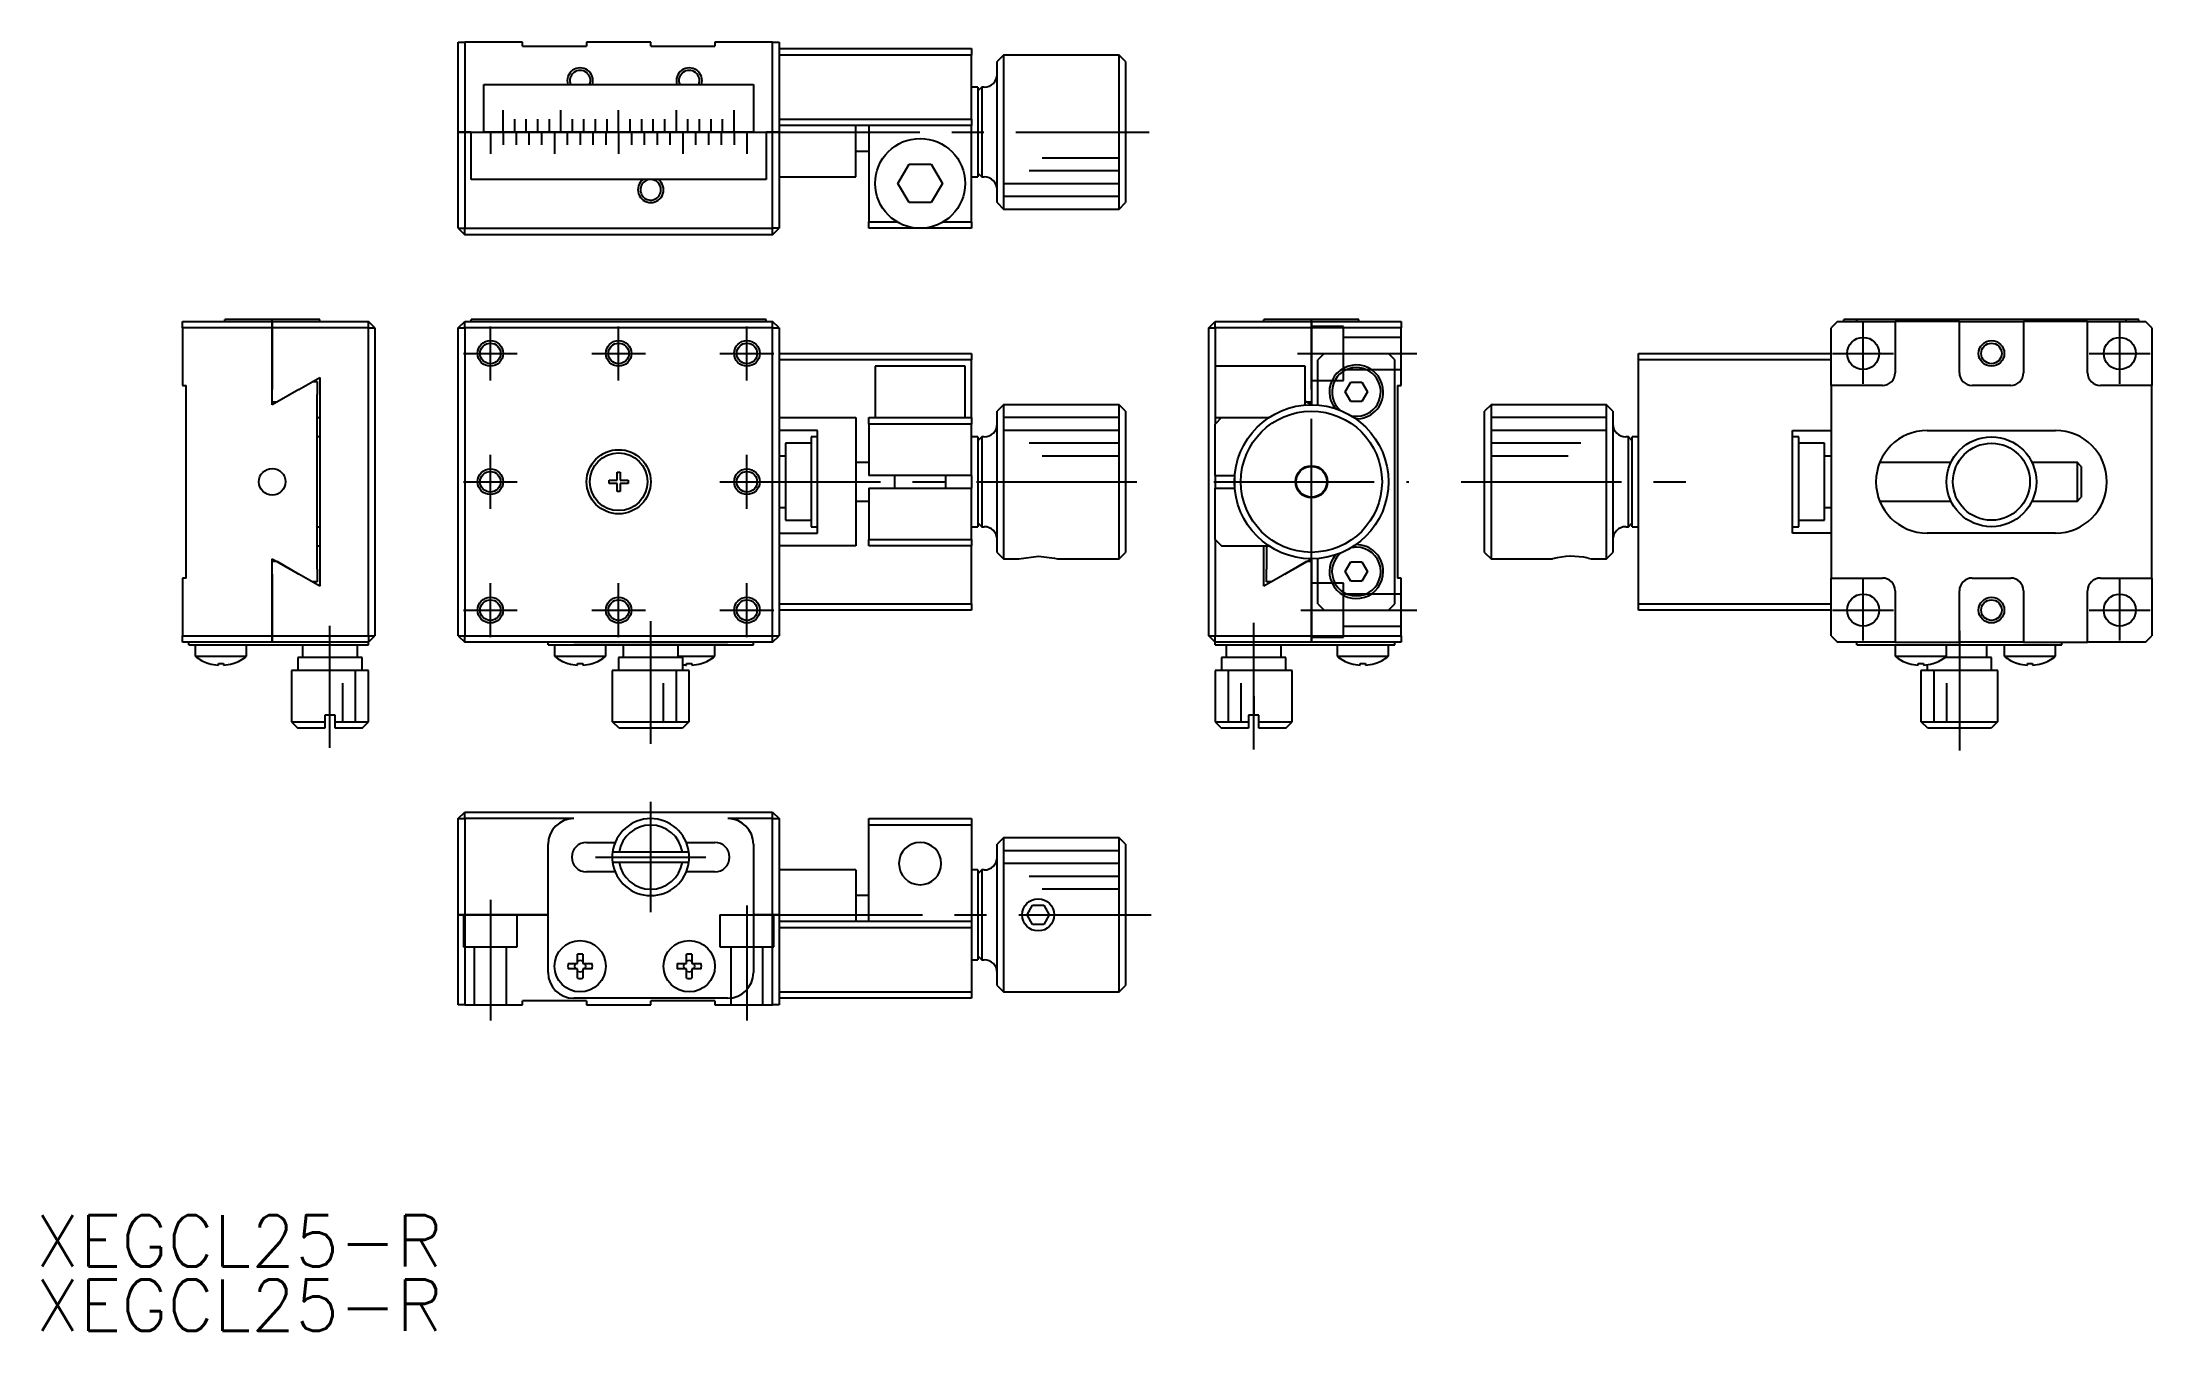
# Model space of a CAD drawing. Extents: x 15 to 179, y -5 to 95.
import ezdxf

# ---------------------------------------------------------------- set-up
doc = ezdxf.new("R2010")
doc.units = 0
doc.header["$LTSCALE"] = 10
doc.linetypes.add('CENTER', pattern=[2, 1.25, -0.25, 0.25, -0.25])
doc.linetypes.add('DASHED', pattern=[3.5, 2, -1.5])
doc.layers.get('0').update_dxf_attribs({"linetype": 'CONTINUOUS'})
doc.layers.add('CENTER', color=1, linetype='CENTER')
doc.styles.get("Standard").update_dxf_attribs({"font": 'txt.shx', "bigfont": '@extfont2.shx'})

msp = doc.modelspace()

# ---------------------------------------------------------------- linework, layer by layer
at = {"color": 7, "linetype": 'CONTINUOUS'}
for p, q in [((46.960013, 88.34), (46.960013, 95.34)), ((46.960013, 95.34), (47.460013, 95.34)), ((47.460013, 95.34), (47.460013, 88.34)), ((51.960013, 95.34), (47.460013, 95.34)), ((51.960013, 95.04), (51.960013, 95.34)), ((51.960013, 95.04), (56.960013, 95.04)), ((56.960013, 95.34), (56.960013, 95.04)), ((61.960013, 95.34), (56.960013, 95.34)), ((61.960013, 95.04), (61.960013, 95.34)), ((61.960013, 95.04), (66.960013, 95.04)), ((66.960013, 95.34), (66.960013, 95.04)), ((71.460013, 95.34), (66.960013, 95.34)), ((71.460013, 88.34), (71.460013, 95.34)), ((71.460013, 95.34), (71.960013, 95.34)), ((71.960013, 95.34), (71.960013, 88.34)), ((71.960013, 94.84), (86.960013, 94.84)), ((86.960013, 94.34), (71.960013, 94.34)), ((86.960013, 94.84), (86.960013, 94.34)), ((86.960013, 89.34), (86.960013, 94.34)), ((89.460012, 94.34), (88.960012, 93.84)), ((88.960012, 82.84), (88.960012, 93.84)), ((89.460012, 94.34), (89.460012, 82.34)), ((98.460012, 94.34), (89.460012, 94.34)), ((98.460012, 82.34), (98.460012, 94.34)), ((98.960012, 93.84), (98.460012, 94.34)), ((98.960012, 93.84), (98.960012, 82.84)), ((48.960013, 88.34), (48.960013, 92.04)), ((48.960013, 92.04), (69.960013, 92.04)), ((69.960013, 92.04), (69.960013, 88.34)), ((87.460013, 91.84), (86.960013, 91.84)), ((87.760012, 91.84), (87.460012, 91.54)), ((87.460013, 91.84), (87.460013, 84.84)), ((87.760012, 91.84), (87.760012, 84.84)), ((87.960012, 91.84), (87.760012, 91.84)), ((71.960013, 89.34), (86.960013, 89.34)), ((86.960013, 88.84), (71.960013, 88.84)), ((77.960013, 84.84), (77.960013, 88.84)), ((78.960013, 88.84), (78.960013, 81.34)), ((86.960013, 89.34), (86.960013, 88.84)), ((86.960013, 81.34), (86.960013, 88.84)), ((47.460013, 88.34), (46.960013, 88.34)), ((46.960013, 80.84), (46.960013, 88.34)), ((46.960013, 88.34), (47.460013, 88.34)), ((47.460013, 88.34), (47.950013, 88.34)), ((47.460013, 88.34), (47.460013, 80.84)), ((47.950013, 88.34), (47.460013, 88.34)), ((47.960013, 84.64), (47.960013, 88.34)), ((47.960013, 88.34), (48.950013, 88.34)), ((48.950013, 88.34), (48.960013, 88.34)), ((49.450013, 88.34), (48.960013, 88.34)), ((48.960013, 88.34), (49.460013, 88.34)), ((49.460013, 88.34), (49.450013, 88.34)), ((49.470013, 88.34), (49.460013, 88.34)), ((49.460013, 88.34), (50.450013, 88.34)), ((50.450013, 88.34), (49.470013, 88.34)), ((50.460013, 88.34), (50.450013, 88.34)), ((50.450013, 88.34), (50.460013, 88.34)), ((50.470013, 88.34), (50.460013, 88.34)), ((50.460013, 88.34), (50.470013, 88.34)), ((51.360013, 88.34), (50.470013, 88.34)), ((50.470013, 88.34), (51.350013, 88.34)), ((51.350013, 88.34), (51.360013, 88.34)), ((51.450013, 88.34), (51.360013, 88.34)), ((51.360013, 88.34), (51.370013, 88.34)), ((51.370013, 88.34), (51.460013, 88.34)), ((51.460013, 88.34), (51.450013, 88.34)), ((51.470013, 88.34), (51.460013, 88.34)), ((51.460013, 88.34), (52.250013, 88.34)), ((52.260013, 88.34), (51.470013, 88.34)), ((52.250013, 88.34), (52.260013, 88.34)), ((52.450013, 88.34), (52.260013, 88.34)), ((52.260013, 88.34), (52.270013, 88.34)), ((52.270013, 88.34), (52.460013, 88.34)), ((52.460013, 88.34), (52.450013, 88.34)), ((52.470013, 88.34), (52.460013, 88.34)), ((52.460013, 88.34), (53.150013, 88.34)), ((53.160013, 88.34), (52.470013, 88.34)), ((53.150013, 88.34), (53.160013, 88.34)), ((53.450013, 88.34), (53.160013, 88.34)), ((53.160013, 88.34), (53.170013, 88.34)), ((53.170013, 88.34), (53.460013, 88.34)), ((53.460013, 88.34), (53.450013, 88.34)), ((53.470013, 88.34), (53.460013, 88.34)), ((53.460013, 88.34), (54.050013, 88.34)), ((54.060013, 88.34), (53.470013, 88.34)), ((54.050013, 88.34), (54.060013, 88.34)), ((54.450013, 88.34), (54.060013, 88.34)), ((54.060013, 88.34), (54.070013, 88.34)), ((54.070013, 88.34), (54.460013, 88.34)), ((54.460013, 88.34), (54.450013, 88.34)), ((54.470013, 88.34), (54.460013, 88.34)), ((54.460013, 88.34), (54.950013, 88.34)), ((54.960013, 88.34), (54.470013, 88.34)), ((54.950013, 88.34), (54.960013, 88.34)), ((55.450013, 88.34), (54.960013, 88.34)), ((54.960013, 88.34), (54.970013, 88.34)), ((54.970013, 88.34), (55.460013, 88.34)), ((55.460013, 88.34), (55.450013, 88.34)), ((55.470013, 88.34), (55.460013, 88.34)), ((55.460013, 88.34), (55.850013, 88.34)), ((55.860013, 88.34), (55.470013, 88.34)), ((55.850013, 88.34), (55.860013, 88.34)), ((56.450013, 88.34), (55.860013, 88.34)), ((55.860013, 88.34), (55.870013, 88.34)), ((55.870013, 88.34), (56.460013, 88.34)), ((56.460013, 88.34), (56.450013, 88.34)), ((56.470013, 88.34), (56.460013, 88.34)), ((56.460013, 88.34), (56.750013, 88.34)), ((56.760013, 88.34), (56.470013, 88.34)), ((56.750013, 88.34), (56.760013, 88.34)), ((57.450013, 88.34), (56.760013, 88.34)), ((56.760013, 88.34), (56.770013, 88.34)), ((56.770013, 88.34), (57.460013, 88.34)), ((57.460013, 88.34), (57.450013, 88.34)), ((57.470013, 88.34), (57.460013, 88.34)), ((57.460013, 88.34), (57.650013, 88.34)), ((57.660013, 88.34), (57.470013, 88.34)), ((57.650013, 88.34), (57.660013, 88.34)), ((58.450013, 88.34), (57.660013, 88.34)), ((57.660013, 88.34), (57.670013, 88.34)), ((57.670013, 88.34), (58.460013, 88.34)), ((58.460013, 88.34), (58.450013, 88.34)), ((58.470013, 88.34), (58.460013, 88.34)), ((58.460013, 88.34), (58.550013, 88.34)), ((58.560013, 88.34), (58.470013, 88.34)), ((58.550013, 88.34), (58.560013, 88.34)), ((59.450013, 88.34), (58.560013, 88.34)), ((58.560013, 88.34), (58.570013, 88.34)), ((58.570013, 88.34), (59.450013, 88.34)), ((59.460013, 88.34), (59.450013, 88.34)), ((59.450013, 88.34), (59.460013, 88.34)), ((59.470013, 88.34), (59.460013, 88.34)), ((59.460013, 88.34), (59.470013, 88.34)), ((60.360013, 88.34), (59.470013, 88.34)), ((59.470013, 88.34), (60.350013, 88.34)), ((60.350013, 88.34), (60.360013, 88.34)), ((60.450013, 88.34), (60.360013, 88.34)), ((60.360013, 88.34), (60.370013, 88.34)), ((60.370013, 88.34), (60.460013, 88.34)), ((60.460013, 88.34), (60.450013, 88.34)), ((60.470013, 88.34), (60.460013, 88.34)), ((60.460013, 88.34), (61.250013, 88.34)), ((61.260013, 88.34), (60.470013, 88.34)), ((61.250013, 88.34), (61.260013, 88.34)), ((61.450013, 88.34), (61.260013, 88.34)), ((61.260013, 88.34), (61.270013, 88.34)), ((61.270013, 88.34), (61.460013, 88.34)), ((61.460013, 88.34), (61.450013, 88.34)), ((61.470013, 88.34), (61.460013, 88.34)), ((61.460013, 88.34), (62.150013, 88.34)), ((62.160013, 88.34), (61.470013, 88.34)), ((62.150013, 88.34), (62.160013, 88.34)), ((62.450013, 88.34), (62.160013, 88.34)), ((62.160013, 88.34), (62.170013, 88.34)), ((62.170013, 88.34), (62.460013, 88.34)), ((62.460013, 88.34), (62.450013, 88.34)), ((62.470013, 88.34), (62.460013, 88.34)), ((62.460013, 88.34), (63.050013, 88.34)), ((63.060013, 88.34), (62.470013, 88.34)), ((63.050013, 88.34), (63.060013, 88.34)), ((63.450013, 88.34), (63.060013, 88.34)), ((63.060013, 88.34), (63.070013, 88.34)), ((63.070013, 88.34), (63.460013, 88.34)), ((63.460013, 88.34), (63.450013, 88.34)), ((63.470013, 88.34), (63.460013, 88.34)), ((63.460013, 88.34), (63.950013, 88.34)), ((63.960013, 88.34), (63.470013, 88.34)), ((63.950013, 88.34), (63.960013, 88.34)), ((64.450013, 88.34), (63.960013, 88.34)), ((63.960013, 88.34), (63.970013, 88.34)), ((63.970013, 88.34), (64.460013, 88.34)), ((64.460013, 88.34), (64.450013, 88.34)), ((64.470013, 88.34), (64.460013, 88.34)), ((64.460013, 88.34), (64.850013, 88.34)), ((64.860013, 88.34), (64.470013, 88.34)), ((64.850013, 88.34), (64.860013, 88.34)), ((65.450013, 88.34), (64.860013, 88.34)), ((64.860013, 88.34), (64.870013, 88.34)), ((64.870013, 88.34), (65.460013, 88.34)), ((65.460013, 88.34), (65.450013, 88.34)), ((65.470013, 88.34), (65.460013, 88.34)), ((65.460013, 88.34), (65.750013, 88.34)), ((65.760013, 88.34), (65.470013, 88.34)), ((65.750013, 88.34), (65.760013, 88.34)), ((66.450013, 88.34), (65.760013, 88.34)), ((65.760013, 88.34), (65.770013, 88.34)), ((65.770013, 88.34), (66.460013, 88.34)), ((66.460013, 88.34), (66.450013, 88.34)), ((66.470013, 88.34), (66.460013, 88.34)), ((66.460013, 88.34), (66.650013, 88.34)), ((66.660013, 88.34), (66.470013, 88.34)), ((66.650013, 88.34), (66.660013, 88.34)), ((67.450013, 88.34), (66.660013, 88.34)), ((66.660013, 88.34), (66.670013, 88.34)), ((66.670013, 88.34), (67.460013, 88.34)), ((67.460013, 88.34), (67.450013, 88.34)), ((67.470013, 88.34), (67.460013, 88.34)), ((67.460013, 88.34), (67.550013, 88.34)), ((67.560013, 88.34), (67.470013, 88.34)), ((67.550013, 88.34), (67.560013, 88.34)), ((68.450013, 88.34), (67.560013, 88.34)), ((67.560013, 88.34), (67.570013, 88.34)), ((67.570013, 88.34), (68.450013, 88.34)), ((68.460013, 88.34), (68.450013, 88.34)), ((68.450013, 88.34), (68.460013, 88.34)), ((68.470013, 88.34), (68.460013, 88.34)), ((68.460013, 88.34), (68.470013, 88.34)), ((69.450013, 88.34), (68.470013, 88.34)), ((68.470013, 88.34), (69.460013, 88.34)), ((69.460013, 88.34), (69.450013, 88.34)), ((69.470013, 88.34), (69.460013, 88.34)), ((69.460013, 88.34), (69.960013, 88.34)), ((69.960013, 88.34), (69.470013, 88.34)), ((69.960013, 88.34), (69.970013, 88.34)), ((69.970013, 88.34), (70.960013, 88.34)), ((70.960013, 88.34), (70.960013, 84.64)), ((70.970013, 88.34), (71.460013, 88.34)), ((71.460013, 88.34), (70.970013, 88.34)), ((71.960013, 88.34), (71.460013, 88.34)), ((71.460013, 80.84), (71.460013, 88.34)), ((71.460013, 88.34), (71.960013, 88.34)), ((71.960013, 88.34), (71.960013, 80.84)), ((77.960013, 86.84), (78.960013, 86.84)), ((81.227962, 84.34), (82.093987, 85.84)), ((82.093987, 85.84), (83.826038, 85.84)), ((83.826038, 85.84), (84.692063, 84.34)), ((70.960013, 84.64), (47.960013, 84.64)), ((71.960013, 84.84), (77.960013, 84.84)), ((82.093987, 82.84), (81.227962, 84.34)), ((84.692063, 84.34), (83.826038, 82.84)), ((86.960013, 84.84), (87.460013, 84.84)), ((87.460012, 85.14), (87.760012, 84.84)), ((87.760012, 84.84), (87.960012, 84.84)), ((83.826038, 82.84), (82.093987, 82.84)), ((88.960012, 82.84), (89.460012, 82.34)), ((89.460012, 82.34), (98.460012, 82.34)), ((98.460012, 82.34), (98.960012, 82.84)), ((46.960013, 80.84), (47.460013, 80.84)), ((46.960013, 80.84), (47.460013, 80.34)), ((47.460013, 80.84), (71.460013, 80.84)), ((47.460013, 80.34), (47.460013, 80.84)), ((71.960013, 80.84), (71.460013, 80.84)), ((71.460013, 80.34), (71.460013, 80.84)), ((71.460013, 80.34), (71.960013, 80.84)), ((78.960013, 81.34), (81.157237, 81.34)), ((78.960013, 80.84), (78.960013, 81.34)), ((82.960013, 80.84), (78.960013, 80.84)), ((86.960013, 80.84), (82.960013, 80.84)), ((84.762788, 81.34), (86.960013, 81.34)), ((86.960013, 81.34), (86.960013, 80.84)), ((71.460013, 80.34), (47.460013, 80.34)), ((25.46, 73.59), (32.46, 73.59)), ((25.46, 73.09), (25.46, 73.59)), ((25.46, 73.09), (25.46, 68.59)), ((32.46, 73.09), (25.46, 73.09)), ((28.76, 73.59), (28.76, 73.74)), ((32.46, 73.74), (28.76, 73.74)), ((36.16, 73.74), (32.46, 73.74)), ((32.46, 73.59), (32.46, 73.74)), ((32.46, 73.59), (32.46, 73.09)), ((32.46, 73.59), (39.96, 73.59)), ((32.46, 73.09), (32.46, 73.59)), ((32.46, 68.29), (32.46, 73.09)), ((32.46, 73.09), (32.46, 68.29)), ((39.96, 73.09), (32.46, 73.09)), ((36.16, 73.59), (36.16, 73.74)), ((39.96, 73.09), (39.96, 73.59)), ((40.46, 73.09), (39.96, 73.59)), ((39.96, 49.09), (39.96, 73.09)), ((39.96, 73.09), (40.46, 73.09)), ((40.46, 73.09), (40.46, 49.09)), ((46.960013, 73.09), (47.460013, 73.59)), ((46.960013, 73.09), (47.460013, 73.09)), ((46.960013, 49.09), (46.960013, 73.09)), ((47.460013, 73.09), (47.460013, 73.59)), ((47.460013, 73.59), (71.460013, 73.59)), ((47.460013, 73.09), (47.460013, 49.09)), ((71.460013, 73.09), (47.460013, 73.09)), ((47.960013, 73.59), (47.960013, 73.74)), ((70.960013, 73.74), (47.960013, 73.74)), ((70.960013, 73.59), (70.960013, 73.74)), ((71.460013, 73.09), (71.460013, 73.59)), ((71.960013, 73.09), (71.460013, 73.59)), ((71.460013, 73.09), (71.960013, 73.09)), ((71.460013, 49.09), (71.460013, 73.09)), ((71.960013, 73.09), (71.960013, 49.09)), ((105.46, 73.09), (105.96, 73.59)), ((105.46, 49.09), (105.46, 73.09)), ((105.46, 73.09), (105.96, 73.09)), ((105.96, 73.09), (105.96, 73.59)), ((105.96, 73.59), (113.46, 73.59)), ((113.46, 73.09), (105.96, 73.09)), ((105.96, 73.09), (105.96, 70.09)), ((109.76, 73.59), (109.76, 73.74)), ((113.46, 73.74), (109.76, 73.74)), ((117.16, 73.74), (113.46, 73.74)), ((113.46, 73.59), (113.46, 73.74)), ((113.46, 73.09), (113.46, 73.59)), ((113.46, 73.59), (120.46, 73.59)), ((113.46, 73.59), (113.46, 73.09)), ((113.46, 73.09), (113.46, 68.29)), ((120.46, 73.09), (113.46, 73.09)), ((113.46, 68.29), (113.46, 73.09)), ((117.16, 73.59), (117.16, 73.74)), ((120.46, 73.59), (120.46, 73.09)), ((120.46, 68.59), (120.46, 73.09)), ((154.459987, 73.59), (153.959987, 73.09)), ((153.959987, 68.59), (153.959987, 73.09)), ((154.459987, 73.59), (158.959987, 73.59)), ((154.959987, 73.59), (154.959987, 73.74)), ((155.949987, 73.74), (154.959987, 73.74)), ((155.959987, 73.59), (155.959987, 73.74)), ((176.959987, 73.74), (155.959987, 73.74)), ((158.959987, 73.59), (158.959987, 69.59)), ((163.959987, 73.59), (158.959987, 73.59)), ((163.959987, 69.59), (163.959987, 73.59)), ((163.959987, 73.59), (168.959987, 73.59)), ((168.959987, 73.59), (168.959987, 69.59)), ((173.959987, 73.59), (168.959987, 73.59)), ((173.959987, 69.59), (173.959987, 73.59)), ((173.959987, 73.59), (178.459987, 73.59)), ((176.959987, 73.59), (176.959987, 73.74)), ((177.959987, 73.74), (176.969987, 73.74)), ((177.959987, 73.59), (177.959987, 73.74)), ((178.959987, 73.09), (178.459987, 73.59)), ((178.959987, 73.09), (178.959987, 68.59)), ((71.960013, 71.09), (86.960013, 71.09)), ((86.960013, 71.09), (86.960013, 70.59)), ((114.46, 71.09), (113.96, 70.59)), ((114.46, 71.09), (119.46, 71.09)), ((119.96, 70.59), (119.46, 71.09)), ((138.959987, 71.09), (153.959987, 71.09)), ((138.959987, 70.59), (138.959987, 71.09)), ((34.542051, 68.29), (36.16, 69.224123)), ((36.16, 69.224123), (36.16, 52.955877)), ((86.960013, 70.59), (71.960013, 70.59)), ((82.960013, 70.09), (79.460013, 70.09)), ((79.460013, 70.09), (79.460013, 66.09)), ((86.460013, 70.09), (82.960013, 70.09)), ((86.460013, 66.09), (86.460013, 70.09)), ((86.960013, 66.09), (86.960013, 70.59)), ((112.96, 70.09), (105.96, 70.09)), ((105.96, 70.09), (105.96, 66.09)), ((112.96, 67.06913), (112.96, 70.09)), ((113.96, 67.06913), (113.96, 70.59)), ((119.96, 51.59), (119.96, 70.59)), ((153.959987, 70.59), (138.959987, 70.59)), ((138.959987, 51.59), (138.959987, 70.59)), ((25.46, 68.59), (25.76, 68.59)), ((25.76, 53.59), (25.76, 68.59)), ((32.46, 67.088667), (32.46, 68.29)), ((33.847949, 67.89), (32.46, 67.088667)), ((34.542051, 68.29), (32.81, 67.29)), ((35.581281, 68.89), (35.96, 68.89)), ((35.96, 68.89), (35.96, 67.89)), ((35.96, 54.29), (35.96, 67.89)), ((113.46, 68.29), (113.46, 67.09)), ((116.093975, 68.09), (116.526987, 68.84)), ((116.526987, 67.34), (116.093975, 68.09)), ((116.526987, 68.84), (117.393013, 68.84)), ((117.393013, 68.84), (117.826025, 68.09)), ((117.826025, 68.09), (117.393013, 67.34)), ((120.16, 68.59), (120.46, 68.59)), ((120.16, 68.59), (120.16, 53.59)), ((157.959987, 68.59), (153.959987, 68.59)), ((153.959987, 68.59), (153.959987, 53.59)), ((167.959987, 68.59), (164.959987, 68.59)), ((178.959987, 68.59), (174.959987, 68.59)), ((178.959987, 53.59), (178.959987, 68.59)), ((32.808719, 67.29), (32.46, 67.29)), ((35.96, 66.09), (36.16, 66.09)), ((71.960013, 66.09), (77.960013, 66.09)), ((77.960013, 66.09), (77.960013, 56.09)), ((78.960013, 66.09), (81.157237, 66.09)), ((78.960013, 65.59), (78.960013, 66.09)), ((81.157237, 66.09), (82.960013, 66.09)), ((82.960013, 66.09), (84.762788, 66.09)), ((84.762788, 66.09), (86.960013, 66.09)), ((86.960013, 66.09), (86.960013, 65.59)), ((89.460012, 67.09), (88.960012, 66.59)), ((88.960012, 61.09), (88.960012, 66.59)), ((89.460012, 67.09), (89.460012, 61.09)), ((98.460012, 67.09), (89.460012, 67.09)), ((98.460012, 55.09), (98.460012, 67.09)), ((98.960012, 66.59), (98.460012, 67.09)), ((98.960012, 66.59), (98.960012, 55.59)), ((105.96, 66.09), (106.46, 66.09)), ((106.46, 66.09), (105.96, 65.59)), ((105.96, 66.09), (105.96, 65.59)), ((106.46, 66.09), (110.143375, 66.09)), ((113.457692, 67.09), (112.96, 67.377342)), ((113.46, 67.29), (113.111281, 67.29)), ((117.393013, 67.34), (116.526987, 67.34)), ((127.459988, 67.09), (126.959988, 66.59)), ((126.959988, 61.09), (126.959988, 66.59)), ((127.459988, 67.09), (127.459988, 61.09)), ((136.459988, 67.09), (127.459988, 67.09)), ((136.459988, 55.09), (136.459988, 67.09)), ((136.959988, 66.59), (136.459988, 67.09)), ((136.959988, 66.59), (136.959988, 55.59)), ((36.16, 64.59), (35.96, 64.59)), ((74.960013, 65.09), (71.960013, 65.09)), ((74.460013, 64.59), (74.460013, 57.59)), ((74.960013, 64.59), (74.460013, 64.59)), ((74.960013, 61.09), (74.960013, 65.09)), ((86.960013, 65.59), (78.960013, 65.59)), ((78.960013, 65.59), (78.960013, 61.59)), ((86.960013, 61.59), (86.960013, 65.59)), ((87.460013, 64.59), (86.960013, 64.59)), ((87.760012, 64.59), (87.460012, 64.29)), ((87.460013, 64.59), (87.460013, 57.59)), ((87.760012, 64.59), (87.760012, 61.09)), ((87.960012, 64.59), (87.760012, 64.59)), ((105.96, 61.59), (105.96, 65.59)), ((138.159988, 64.59), (137.959988, 64.59)), ((138.159988, 57.59), (138.159988, 64.59)), ((138.459988, 64.29), (138.159988, 64.59)), ((138.459987, 61.09), (138.459987, 64.59)), ((138.959987, 64.59), (138.459987, 64.59)), ((150.959987, 65.09), (153.959987, 65.09)), ((150.959987, 57.09), (150.959987, 65.09)), ((151.459987, 64.59), (150.959987, 64.59)), ((151.459987, 61.09), (151.459987, 64.59)), ((161.459987, 65.09), (171.459987, 65.09)), ((72.460013, 63.09), (71.960013, 63.09)), ((72.460013, 64.09), (72.460013, 58.09)), ((74.460013, 64.09), (72.460013, 64.09)), ((78.960013, 62.59), (77.960013, 62.59)), ((153.459987, 64.09), (151.459987, 64.09)), ((153.459987, 58.09), (153.459987, 64.09)), ((153.959987, 63.09), (153.459987, 63.09)), ((163.297433, 62.59), (157.751888, 62.59)), ((163.297659, 62.59), (163.297531, 62.59)), ((173.159987, 62.59), (169.622265, 62.59)), ((173.159987, 61.09), (173.159987, 62.59)), ((173.409987, 62.34), (173.159987, 62.59)), ((58.710013, 61.215), (59.335013, 61.215)), ((58.710013, 60.965), (58.710013, 61.215)), ((59.335013, 60.965), (58.710013, 60.965)), ((59.335013, 61.84), (59.585013, 61.84)), ((59.335013, 61.215), (59.335013, 61.84)), ((59.335013, 60.34), (59.335013, 60.965)), ((59.585013, 61.84), (59.585013, 61.215)), ((59.585013, 61.215), (60.210013, 61.215)), ((60.210013, 60.965), (59.585013, 60.965)), ((59.585013, 60.965), (59.585013, 60.34)), ((60.210013, 61.215), (60.210013, 60.965)), ((74.960013, 57.09), (74.960013, 61.09)), ((86.960013, 61.59), (78.960013, 61.59)), ((80.960013, 61.59), (80.960013, 60.590019)), ((84.960013, 60.590019), (84.960013, 61.59)), ((86.960013, 61.59), (86.960013, 60.59)), ((87.760012, 61.09), (87.760012, 57.59)), ((88.960012, 55.59), (88.960012, 61.09)), ((89.460012, 61.09), (89.460012, 55.09)), ((105.96, 61.59), (105.96, 60.59)), ((105.96, 61.59), (107.48087, 61.59)), ((107.46, 61.59), (107.46, 61.09)), ((107.46, 61.09), (107.46, 60.590019)), ((126.959988, 55.59), (126.959988, 61.09)), ((127.459988, 61.09), (127.459988, 55.09)), ((138.459987, 57.59), (138.459987, 61.09)), ((151.459987, 57.59), (151.459987, 61.09)), ((173.159987, 59.59), (173.159987, 61.09)), ((173.459987, 62.29), (173.409987, 62.34)), ((173.459987, 62.29), (173.459987, 61.09)), ((173.459987, 61.09), (173.459987, 59.89)), ((59.585013, 60.34), (59.335013, 60.34)), ((77.960013, 59.59), (78.960013, 59.59)), ((78.960013, 60.59), (86.960013, 60.59)), ((78.960013, 60.59), (78.960013, 56.59)), ((86.960013, 56.59), (86.960013, 60.59)), ((105.96, 56.59), (105.96, 60.59)), ((105.96, 60.59), (107.48087, 60.59)), ((157.751888, 59.59), (163.297413, 59.59)), ((163.297524, 59.59), (163.297635, 59.59)), ((169.622265, 59.59), (173.159987, 59.59)), ((173.159987, 59.59), (173.409987, 59.84)), ((173.409987, 59.84), (173.459987, 59.89)), ((35.96, 57.59), (36.16, 57.59)), ((71.960013, 59.09), (72.460013, 59.09)), ((72.460013, 58.09), (74.460013, 58.09)), ((74.460013, 57.59), (74.960013, 57.59)), ((86.960013, 57.59), (87.460013, 57.59)), ((87.460012, 57.89), (87.760012, 57.59)), ((87.760012, 57.59), (87.960012, 57.59)), ((137.959988, 57.59), (138.159988, 57.59)), ((138.159988, 57.59), (138.459988, 57.89)), ((138.459987, 57.59), (138.959987, 57.59)), ((150.959987, 57.59), (151.459987, 57.59)), ((151.459987, 58.09), (153.459987, 58.09)), ((153.459987, 59.09), (153.959987, 59.09)), ((35.96, 56.09), (36.16, 56.09)), ((71.960013, 57.09), (74.960013, 57.09)), ((77.960013, 56.09), (71.960013, 56.09)), ((78.960013, 56.59), (86.960013, 56.59)), ((78.960013, 56.09), (78.960013, 56.59)), ((86.960013, 56.09), (78.960013, 56.09)), ((86.960013, 56.59), (86.960013, 56.09)), ((86.960013, 51.59), (86.960013, 56.09)), ((105.96, 56.59), (106.46, 56.09)), ((105.96, 56.59), (105.96, 49.09)), ((106.46, 56.09), (110.143375, 56.09)), ((109.76, 52.955877), (109.76, 56.09)), ((109.96, 56.09), (109.96, 54.29)), ((153.959987, 57.09), (150.959987, 57.09)), ((171.459987, 57.09), (161.459987, 57.09)), ((32.46, 55.091333), (33.847949, 54.29)), ((32.46, 53.89), (32.46, 55.091333)), ((32.46, 54.89), (32.808719, 54.89)), ((32.81, 54.89), (34.542051, 53.89)), ((35.96, 54.29), (35.96, 53.29)), ((88.960012, 55.59), (89.460012, 55.09)), ((89.460012, 55.09), (90.660018, 55.09)), ((90.660018, 55.09), (92.174186, 55.280506)), ((90.660018, 55.09), (90.660312, 55.09)), ((90.660312, 55.09), (90.66093, 55.09)), ((90.910012, 55.09), (90.910513, 55.090104)), ((92.174186, 55.280506), (93.421434, 55.145154)), ((93.421434, 55.145154), (93.660007, 55.09)), ((93.660007, 55.09), (98.460012, 55.09)), ((98.460012, 55.09), (98.960012, 55.59)), ((109.96, 53.29), (109.96, 54.29)), ((112.072051, 54.29), (110.34, 53.29)), ((111.377949, 53.89), (113.11, 54.89)), ((112.072051, 54.29), (113.457692, 55.09)), ((113.111281, 54.89), (113.46, 54.89)), ((113.46, 55.09), (113.46, 53.89)), ((113.96, 51.59), (113.96, 55.11087)), ((116.093975, 54.09), (116.526987, 54.84)), ((116.526987, 54.84), (117.393013, 54.84)), ((117.393013, 54.84), (117.826025, 54.09)), ((126.959988, 55.59), (127.459988, 55.09)), ((127.459988, 55.09), (132.259993, 55.09)), ((135.021823, 55.145066), (135.259982, 55.09)), ((135.25907, 55.09), (135.259688, 55.09)), ((135.259688, 55.09), (135.259982, 55.09)), ((135.259982, 55.09), (136.459988, 55.09)), ((136.459988, 55.09), (136.959988, 55.59)), ((25.46, 53.59), (25.46, 49.09)), ((25.76, 53.59), (25.46, 53.59)), ((32.46, 49.09), (32.46, 53.89)), ((32.46, 53.89), (32.46, 49.09)), ((36.16, 52.955877), (34.542051, 53.89)), ((35.96, 53.29), (35.581281, 53.29)), ((111.377949, 53.89), (109.76, 52.955877)), ((110.338719, 53.29), (109.96, 53.29)), ((113.46, 49.09), (113.46, 53.89)), ((113.46, 53.89), (113.46, 49.09)), ((116.526987, 53.34), (116.093975, 54.09)), ((117.393013, 53.34), (116.526987, 53.34)), ((117.826025, 54.09), (117.393013, 53.34)), ((120.46, 53.59), (120.16, 53.59)), ((120.46, 49.09), (120.46, 53.59)), ((153.959987, 53.59), (157.959987, 53.59)), ((153.959987, 49.09), (153.959987, 53.59)), ((164.959987, 53.59), (167.959987, 53.59)), ((174.959987, 53.59), (178.959987, 53.59)), ((178.959987, 53.59), (178.959987, 49.09)), ((71.960013, 51.59), (86.960013, 51.59)), ((86.960013, 51.09), (71.960013, 51.09)), ((86.960013, 51.59), (86.960013, 51.09)), ((113.96, 51.59), (114.46, 51.09)), ((114.46, 51.09), (119.46, 51.09)), ((119.46, 51.09), (119.96, 51.59)), ((138.959987, 51.59), (153.959987, 51.59)), ((138.959987, 51.09), (138.959987, 51.59)), ((153.959987, 51.09), (138.959987, 51.09)), ((158.959987, 52.59), (158.959987, 48.59)), ((163.959987, 48.59), (163.959987, 52.59)), ((168.959987, 52.59), (168.959987, 48.59)), ((173.959987, 48.59), (173.959987, 52.59)), ((25.46, 49.09), (32.46, 49.09)), ((25.46, 48.59), (25.46, 49.09)), ((32.46, 48.59), (25.46, 48.59)), ((25.96, 48.39), (25.96, 48.59)), ((25.96, 48.39), (27.96, 48.39)), ((26.46, 48.39), (26.46, 47.492001)), ((27.96, 48.39), (37.96, 48.39)), ((30.46, 47.492001), (30.46, 48.39)), ((32.46, 49.09), (32.46, 48.59)), ((32.46, 49.09), (39.96, 49.09)), ((32.46, 48.59), (32.46, 49.09)), ((39.96, 48.59), (32.46, 48.59)), ((34.80999, 48.39), (34.80999, 47.39)), ((37.96, 48.39), (39.96, 48.39)), ((39.10999, 47.39), (39.10999, 48.39)), ((39.96, 49.09), (39.96, 48.59)), ((39.96, 49.09), (40.46, 49.09)), ((39.96, 48.59), (40.46, 49.09)), ((39.96, 48.39), (39.96, 48.59)), ((46.960013, 49.09), (47.460013, 49.09)), ((46.960013, 49.09), (47.460013, 48.59)), ((47.460013, 48.59), (47.460013, 49.09)), ((47.460013, 49.09), (71.460013, 49.09)), ((55.960012, 48.59), (47.460013, 48.59)), ((53.960012, 48.39), (53.960012, 48.59)), ((53.960012, 48.39), (55.960012, 48.39)), ((54.460012, 48.39), (54.460012, 47.492001)), ((55.960012, 48.59), (67.960013, 48.59)), ((67.960013, 48.59), (55.960012, 48.59)), ((55.960012, 48.39), (67.960013, 48.39)), ((58.460013, 47.492001), (58.460013, 48.39)), ((59.810013, 48.39), (59.810013, 47.39)), ((64.110013, 47.39), (64.110013, 48.39)), ((66.960013, 47.492001), (66.960013, 48.39)), ((71.460013, 48.59), (67.960013, 48.59)), ((67.960013, 48.39), (69.960013, 48.39)), ((69.960013, 48.39), (69.960013, 48.59)), ((71.460013, 49.09), (71.960013, 49.09)), ((71.460013, 48.59), (71.960013, 49.09)), ((71.460013, 48.59), (71.460013, 49.09)), ((105.46, 49.09), (105.96, 49.09)), ((105.96, 48.59), (105.46, 49.09)), ((105.96, 49.09), (113.46, 49.09)), ((105.96, 48.59), (105.96, 49.09)), ((105.96, 48.39), (105.96, 48.59)), ((113.46, 48.59), (105.96, 48.59)), ((105.96, 48.39), (107.96, 48.39)), ((106.81001, 48.39), (106.81001, 47.39)), ((107.96, 48.39), (117.96, 48.39)), ((111.11001, 47.39), (111.11001, 48.39)), ((113.46, 49.09), (120.46, 49.09)), ((113.46, 48.59), (113.46, 49.09)), ((113.46, 49.09), (113.46, 48.59)), ((120.46, 48.59), (113.46, 48.59)), ((115.46, 48.39), (115.46, 47.492001)), ((117.96, 48.39), (119.96, 48.39)), ((119.46, 47.492001), (119.46, 48.39)), ((119.96, 48.39), (119.96, 48.59)), ((120.46, 49.09), (120.46, 48.59)), ((153.959987, 49.09), (154.459987, 48.59)), ((158.959987, 48.59), (154.459987, 48.59)), ((155.959987, 48.39), (155.959987, 48.59)), ((155.959987, 48.39), (157.959987, 48.39)), ((157.959987, 48.39), (169.959988, 48.39)), ((158.959987, 48.59), (163.959987, 48.59)), ((158.959987, 48.39), (158.959987, 47.492001)), ((162.959987, 47.492001), (162.959987, 48.39)), ((168.959987, 48.59), (163.959987, 48.59)), ((166.109987, 47.39), (166.109987, 48.39)), ((167.459987, 48.39), (167.459987, 47.492001)), ((168.959987, 48.59), (173.959987, 48.59)), ((169.959988, 48.39), (171.959988, 48.39)), ((171.459988, 47.492001), (171.459988, 48.39)), ((171.959988, 48.39), (171.959988, 48.59)), ((178.459987, 48.59), (173.959987, 48.59)), ((178.459987, 48.59), (178.959987, 49.09)), ((26.46, 47.492001), (30.46, 47.492001)), ((27.51, 46.934268), (27.531291, 46.934268)), ((28.26, 46.934268), (28.66, 46.934268)), ((28.26, 46.802525), (28.26, 46.934268)), ((28.66, 46.934268), (28.66, 46.802525)), ((29.388709, 46.934268), (29.41, 46.934268)), ((36.95999, 46.39), (33.95999, 46.39)), ((33.95999, 46.39), (33.95999, 42.39)), ((36.95999, 47.39), (34.45999, 47.39)), ((34.45999, 47.39), (34.45999, 46.39)), ((39.45999, 47.39), (36.95999, 47.39)), ((39.95999, 46.39), (36.95999, 46.39)), ((39.45999, 46.39), (39.45999, 47.39)), ((39.95999, 42.39), (39.95999, 46.39)), ((54.460013, 47.492001), (56.460013, 47.492001)), ((55.510013, 46.934268), (55.531304, 46.934268)), ((56.260013, 46.934268), (56.660013, 46.934268)), ((56.260013, 46.802525), (56.260013, 46.934268)), ((56.460013, 47.492001), (58.460013, 47.492001)), ((56.660013, 46.934268), (56.660013, 46.802525)), ((57.388721, 46.934268), (57.410013, 46.934268)), ((64.960013, 46.39), (58.960013, 46.39)), ((58.960013, 46.39), (58.960013, 42.89)), ((64.460013, 47.39), (59.460013, 47.39)), ((59.460013, 47.39), (59.460013, 46.39)), ((64.110013, 47.492001), (64.960013, 47.492001)), ((64.460013, 46.39), (64.460013, 47.39)), ((64.760013, 46.934268), (65.160013, 46.934268)), ((64.760013, 46.802525), (64.760013, 46.934268)), ((64.960013, 47.492001), (66.960013, 47.492001)), ((64.960013, 42.89), (64.960013, 46.39)), ((65.160013, 46.934268), (65.160013, 46.802525)), ((65.888721, 46.934268), (65.910013, 46.934268)), ((111.96001, 46.39), (105.96001, 46.39)), ((105.96001, 46.39), (105.96001, 42.39)), ((111.46001, 47.39), (106.46001, 47.39)), ((106.46001, 47.39), (106.46001, 46.39)), ((111.46001, 46.39), (111.46001, 47.39)), ((111.96001, 42.39), (111.96001, 46.39)), ((115.46, 47.492001), (119.46, 47.492001)), ((116.51, 46.934268), (116.531291, 46.934268)), ((117.26, 46.934268), (117.66, 46.934268)), ((117.26, 46.802525), (117.26, 46.934268)), ((117.66, 46.934268), (117.66, 46.802525)), ((118.388709, 46.934268), (118.41, 46.934268)), ((158.959987, 47.492001), (162.959987, 47.492001)), ((160.009987, 46.934268), (160.031279, 46.934268)), ((160.759987, 46.934268), (161.159987, 46.934268)), ((160.759987, 46.802525), (160.759987, 46.934268)), ((166.959987, 46.39), (160.959987, 46.39)), ((160.959987, 46.39), (160.959987, 42.89)), ((161.159987, 46.934268), (161.159987, 46.802525)), ((161.459987, 46.835638), (161.459987, 46.39)), ((161.888696, 46.934268), (161.909987, 46.934268)), ((166.459987, 47.39), (162.825463, 47.39)), ((166.459987, 46.39), (166.459987, 47.39)), ((166.959987, 42.89), (166.959987, 46.39)), ((167.459987, 47.492001), (171.459987, 47.492001)), ((168.509987, 46.934268), (168.531279, 46.934268)), ((169.259987, 46.934268), (169.659987, 46.934268)), ((169.259987, 46.802525), (169.259987, 46.934268)), ((169.659987, 46.934268), (169.659987, 46.802525)), ((170.388696, 46.934268), (170.409987, 46.934268)), ((37.35999, 42.89), (36.55999, 42.89)), ((36.55999, 42.89), (36.55999, 42.39)), ((37.35999, 42.39), (37.35999, 42.89)), ((58.986799, 42.89), (58.960013, 42.89)), ((58.986799, 42.39), (58.986799, 42.89)), ((64.960013, 42.89), (64.933226, 42.89)), ((64.933226, 42.89), (64.933226, 42.39)), ((109.36001, 42.89), (108.56001, 42.89)), ((108.56001, 42.89), (108.56001, 42.39)), ((109.36001, 42.39), (109.36001, 42.89)), ((160.986774, 42.89), (160.959987, 42.89)), ((160.986774, 42.39), (160.986774, 42.89)), ((166.959987, 42.89), (166.933201, 42.89)), ((166.933201, 42.89), (166.933201, 42.39)), ((33.95999, 42.39), (36.55999, 42.39)), ((33.95999, 42.39), (34.45999, 41.89)), ((36.55999, 41.89), (34.45999, 41.89)), ((36.55999, 42.39), (36.55999, 41.89)), ((37.35999, 42.39), (39.95999, 42.39)), ((37.35999, 41.89), (37.35999, 42.39)), ((39.45999, 41.89), (37.35999, 41.89)), ((39.45999, 41.89), (39.95999, 42.39)), ((58.986799, 42.39), (64.933226, 42.39)), ((59.49222, 41.89), (58.986799, 42.39)), ((64.427805, 41.89), (59.49222, 41.89)), ((64.933226, 42.39), (64.427805, 41.89)), ((105.96001, 42.39), (108.56001, 42.39)), ((105.96001, 42.39), (106.46001, 41.89)), ((108.56001, 41.89), (106.46001, 41.89)), ((108.56001, 42.39), (108.56001, 41.89)), ((109.36001, 42.39), (111.96001, 42.39)), ((109.36001, 41.89), (109.36001, 42.39)), ((111.46001, 41.89), (109.36001, 41.89)), ((111.46001, 41.89), (111.96001, 42.39)), ((160.986774, 42.39), (166.933201, 42.39)), ((161.492195, 41.89), (160.986774, 42.39)), ((166.42778, 41.89), (161.492195, 41.89)), ((166.933201, 42.39), (166.42778, 41.89)), ((46.960013, 34.84), (47.460013, 35.34)), ((46.960013, 27.34), (46.960013, 34.84)), ((46.960013, 34.84), (47.460013, 34.84)), ((47.460013, 34.84), (47.460013, 35.34)), ((47.460013, 35.34), (71.460013, 35.34)), ((47.460013, 34.84), (47.460013, 27.34)), ((55.960012, 34.84), (47.460013, 34.84)), ((71.460013, 34.84), (67.960013, 34.84)), ((71.460013, 35.34), (71.960013, 34.84)), ((71.460013, 34.84), (71.460013, 35.34)), ((71.460013, 27.34), (71.460013, 34.84)), ((71.460013, 34.84), (71.960013, 34.84)), ((71.960013, 34.84), (71.960013, 27.34)), ((78.960013, 34.84), (86.960013, 34.84)), ((78.960013, 34.34), (78.960013, 34.84)), ((86.960013, 34.84), (86.960013, 34.34)), ((56.960012, 32.99), (59.189186, 32.99)), ((64.730839, 32.99), (66.960013, 32.99)), ((86.960013, 34.34), (78.960013, 34.34)), ((78.960013, 26.84), (78.960013, 34.34)), ((86.960013, 34.34), (86.960013, 26.84)), ((89.460012, 33.34), (88.960012, 32.84)), ((89.460012, 33.34), (89.460012, 21.34)), ((98.460012, 33.34), (89.460012, 33.34)), ((98.460012, 21.34), (98.460012, 33.34)), ((98.960012, 32.84), (98.460012, 33.34)), ((53.960012, 22.84), (53.960012, 32.84)), ((59.49222, 32.23999), (58.986799, 32.23999)), ((58.986799, 31.43999), (59.49222, 31.43999)), ((64.427805, 32.23999), (59.49222, 32.23999)), ((59.49222, 31.43999), (64.427805, 31.43999)), ((64.933226, 32.23999), (64.427805, 32.23999)), ((64.427805, 31.43999), (64.933226, 31.43999)), ((69.960013, 32.84), (69.960013, 22.84)), ((88.960012, 21.84), (88.960012, 32.84)), ((98.960012, 32.84), (98.960012, 21.84)), ((59.189178, 30.69), (56.960012, 30.69)), ((66.960013, 30.69), (64.730847, 30.69)), ((77.960013, 30.84), (71.960013, 30.84)), ((77.960013, 30.84), (77.960013, 26.84)), ((87.460013, 30.84), (86.960013, 30.84)), ((87.760012, 30.84), (87.460012, 30.54)), ((87.460013, 30.84), (87.460013, 23.84)), ((87.760012, 30.84), (87.760012, 23.84)), ((87.960012, 30.84), (87.760012, 30.84)), ((78.960013, 28.84), (77.960013, 28.84)), ((91.293987, 27.34), (91.727, 28.09)), ((91.727, 28.09), (92.593025, 28.09)), ((92.593025, 28.09), (93.026038, 27.34)), ((46.960013, 20.34), (46.960013, 27.34)), ((46.960013, 27.34), (47.460013, 27.34)), ((47.460013, 27.34), (46.960013, 27.34)), ((47.460013, 27.34), (47.460013, 20.34)), ((47.460013, 27.34), (53.960012, 27.34)), ((53.960012, 27.34), (47.460013, 27.34)), ((71.460013, 27.34), (69.960013, 27.34)), ((69.960013, 27.34), (71.460013, 27.34)), ((71.460013, 20.34), (71.460013, 27.34)), ((71.460013, 27.34), (71.960013, 27.34)), ((71.960013, 27.34), (71.460013, 27.34)), ((71.960013, 27.34), (71.960013, 20.34)), ((71.960013, 26.84), (86.960013, 26.84)), ((86.960013, 26.34), (71.960013, 26.34)), ((86.960013, 26.84), (86.960013, 26.34)), ((86.960013, 26.34), (86.960013, 21.34)), ((91.727, 26.59), (91.293987, 27.34)), ((92.593025, 26.59), (91.727, 26.59)), ((93.026038, 27.34), (92.593025, 26.59)), ((55.531304, 23.54), (56.260013, 23.54)), ((56.260013, 23.14), (55.531304, 23.14)), ((56.260013, 23.54), (56.260013, 24.268709)), ((56.260013, 22.411291), (56.260013, 23.14)), ((56.660013, 24.268709), (56.660013, 23.54)), ((56.660013, 23.54), (57.388721, 23.54)), ((56.660013, 23.14), (56.660013, 22.411291)), ((57.388721, 23.14), (56.660013, 23.14)), ((64.031304, 23.54), (64.760013, 23.54)), ((64.760013, 23.14), (64.031304, 23.14)), ((64.760013, 23.54), (64.760013, 24.268709)), ((64.760013, 22.411291), (64.760013, 23.14)), ((65.160013, 24.268709), (65.160013, 23.54)), ((65.160013, 23.54), (65.888721, 23.54)), ((65.160013, 23.14), (65.160013, 22.411291)), ((65.888721, 23.14), (65.160013, 23.14)), ((86.960013, 23.84), (87.460013, 23.84)), ((87.460012, 24.14), (87.760012, 23.84)), ((87.760012, 23.84), (87.960012, 23.84)), ((88.960012, 21.84), (89.460012, 21.34)), ((98.460012, 21.34), (98.960012, 21.84)), ((47.460013, 20.34), (46.960013, 20.34)), ((47.460013, 20.34), (51.960013, 20.34)), ((56.960013, 20.64), (51.960013, 20.64)), ((51.960013, 20.34), (51.960013, 20.64)), ((67.960013, 20.84), (55.960012, 20.84)), ((56.960013, 20.64), (56.960013, 20.34)), ((56.960013, 20.34), (61.960013, 20.34)), ((66.960013, 20.64), (61.960013, 20.64)), ((61.960013, 20.34), (61.960013, 20.64)), ((66.960013, 20.64), (66.960013, 20.34)), ((66.960013, 20.34), (71.460013, 20.34)), ((71.960013, 20.34), (71.460013, 20.34)), ((71.960013, 21.34), (86.960013, 21.34)), ((86.960013, 20.84), (71.960013, 20.84)), ((86.960013, 21.34), (86.960013, 20.84)), ((89.460012, 21.34), (98.460012, 21.34))]:
    msp.add_line(p, q, dxfattribs=at)
at = {"color": 3, "linetype": 'CONTINUOUS'}
for p, q in [((50.460013, 89.34), (50.460013, 90.04)), ((50.460013, 88.34), (50.460013, 89.34)), ((51.360013, 88.34), (51.360013, 89.34)), ((52.260013, 88.34), (52.260013, 89.34)), ((53.160013, 88.34), (53.160013, 89.34)), ((54.060013, 88.34), (54.060013, 89.34)), ((54.960013, 89.34), (54.960013, 90.04)), ((54.960013, 88.34), (54.960013, 89.34)), ((55.860013, 88.34), (55.860013, 89.34)), ((56.760013, 88.34), (56.760013, 89.34)), ((57.660013, 88.34), (57.660013, 89.34)), ((58.560013, 88.34), (58.560013, 89.34)), ((59.460013, 89.34), (59.460013, 90.04)), ((59.460013, 88.34), (59.460013, 89.34)), ((60.360013, 88.34), (60.360013, 89.34)), ((61.260013, 88.34), (61.260013, 89.34)), ((62.160013, 88.34), (62.160013, 89.34)), ((63.060013, 88.34), (63.060013, 89.34)), ((63.960013, 89.34), (63.960013, 90.04)), ((63.960013, 88.34), (63.960013, 89.34)), ((64.860013, 88.34), (64.860013, 89.34)), ((65.760013, 88.34), (65.760013, 89.34)), ((66.660013, 88.34), (66.660013, 89.34)), ((67.560013, 88.34), (67.560013, 89.34)), ((68.460013, 89.34), (68.460013, 90.04)), ((68.460013, 88.34), (68.460013, 89.34)), ((49.460013, 88.34), (49.460013, 87.34)), ((49.460013, 87.34), (49.460013, 86.64)), ((50.460013, 88.34), (50.460013, 87.34)), ((51.460013, 88.34), (51.460013, 87.34)), ((52.460013, 88.34), (52.460013, 87.34)), ((53.460013, 88.34), (53.460013, 87.34)), ((54.460013, 88.34), (54.460013, 87.34)), ((54.460013, 87.34), (54.460013, 86.64)), ((55.460013, 88.34), (55.460013, 87.34)), ((56.460013, 88.34), (56.460013, 87.34)), ((57.460013, 88.34), (57.460013, 87.34)), ((58.460013, 88.34), (58.460013, 87.34)), ((59.460013, 88.34), (59.460013, 87.34)), ((59.460013, 87.34), (59.460013, 86.64)), ((60.460013, 88.34), (60.460013, 87.34)), ((61.460013, 88.34), (61.460013, 87.34)), ((62.460013, 88.34), (62.460013, 87.34)), ((63.460013, 88.34), (63.460013, 87.34)), ((64.460013, 88.34), (64.460013, 87.34)), ((64.460013, 87.34), (64.460013, 86.64)), ((65.460013, 88.34), (65.460013, 87.34)), ((66.460013, 88.34), (66.460013, 87.34)), ((67.460013, 88.34), (67.460013, 87.34)), ((68.460013, 88.34), (68.460013, 87.34)), ((69.460013, 88.34), (69.460013, 87.34)), ((69.460013, 87.34), (69.460013, 86.64)), ((92.460012, 86.34), (98.460012, 86.34)), ((89.460012, 84.34), (98.460012, 84.34)), ((91.460012, 85.34), (98.460012, 85.34)), ((89.460012, 83.34), (98.460012, 83.34)), ((98.460012, 66.09), (89.460012, 66.09)), ((136.459988, 66.09), (127.459988, 66.09)), ((98.460012, 65.09), (89.460012, 65.09)), ((136.459988, 65.09), (127.459988, 65.09)), ((98.460012, 64.09), (91.460012, 64.09)), ((98.460012, 63.09), (92.460012, 63.09)), ((134.459988, 64.09), (127.459988, 64.09)), ((133.459988, 63.09), (127.459988, 63.09)), ((163.297707, 62.589995), (163.297531, 62.589995)), ((163.297433, 59.590005), (163.297707, 59.590005)), ((114.959995, 55.280419), (114.959995, 55.280524)), ((38.95999, 42.39), (38.95999, 46.39)), ((63.960013, 42.39), (63.960013, 46.39)), ((106.96001, 46.39), (106.96001, 42.39)), ((161.959987, 46.39), (161.959987, 42.39)), ((37.95999, 42.39), (37.95999, 45.39)), ((62.960013, 42.39), (62.960013, 45.39)), ((107.96001, 45.39), (107.96001, 42.39)), ((162.959987, 45.39), (162.959987, 42.39)), ((36.95999, 42.89), (36.95999, 44.39)), ((61.960013, 42.39), (61.960013, 44.39)), ((108.96001, 44.39), (108.96001, 42.89)), ((163.959987, 44.39), (163.959987, 42.39)), ((98.460012, 32.34), (89.460012, 32.34)), ((98.460012, 31.34), (89.460012, 31.34)), ((98.460012, 30.34), (91.460012, 30.34)), ((98.460012, 29.34), (92.460012, 29.34))]:
    msp.add_line(p, q, dxfattribs=at)
at = {"color": 3, "linetype": 'DASHED'}
for p, q in [((115.96, 73.19), (113.46, 73.19)), ((115.96, 68.99), (115.96, 73.19)), ((120.46, 72.34), (115.96, 72.34)), ((115.96, 69.84), (120.46, 69.84)), ((113.46, 68.99), (115.96, 68.99)), ((115.96, 53.19), (113.46, 53.19)), ((115.96, 48.99), (115.96, 53.19)), ((120.46, 52.34), (115.96, 52.34)), ((115.96, 49.84), (120.46, 49.84)), ((113.46, 48.99), (115.96, 48.99)), ((47.360013, 27.34), (47.360013, 24.84)), ((51.560013, 24.84), (51.560013, 27.34)), ((67.360013, 27.34), (67.360013, 24.84)), ((67.360013, 27.34), (69.960013, 27.34)), ((71.560013, 24.84), (71.560013, 27.34)), ((47.360013, 24.84), (49.460013, 24.84)), ((48.210013, 24.84), (48.210013, 20.34)), ((49.460013, 24.84), (51.560013, 24.84)), ((50.710013, 20.34), (50.710013, 24.84)), ((67.360013, 24.84), (69.460013, 24.84)), ((68.210013, 24.84), (68.210013, 20.34)), ((69.460013, 24.84), (71.560013, 24.84)), ((70.710013, 20.34), (70.710013, 24.84))]:
    msp.add_line(p, q, dxfattribs=at)
at = {"color": 7, "linetype": 'CONTINUOUS'}
for centre, radius in [((82.960013, 84.34), 3.5), ((49.460013, 71.09), 0.8), ((59.460013, 71.09), 0.8), ((69.460013, 71.09), 0.8), ((156.459987, 71.09), 1.25), ((166.459987, 71.09), 0.8), ((176.459987, 71.09), 1.25), ((113.46, 61.09), 6), ((113.46, 61.09), 5.5), ((166.459987, 61.09), 3.5), ((59.460013, 61.09), 2.5), ((59.460013, 61.09), 2.25), ((166.459987, 61.09), 3), ((32.46, 61.09), 1.037564), ((49.460013, 61.09), 0.8), ((69.460013, 61.09), 0.8), ((113.46, 61.09), 1.25), ((113.46, 61.09), 1.2), ((49.460013, 51.09), 0.8), ((59.460013, 51.09), 0.8), ((69.460013, 51.09), 0.8), ((156.459987, 51.09), 1.25), ((166.459987, 51.09), 0.8), ((176.459987, 51.09), 1.25), ((92.159958, 27.339999), 1.250001), ((56.460013, 23.34), 2), ((64.960013, 23.34), 2)]:
    msp.add_circle(centre, radius, dxfattribs=at)
at = {"color": 3, "linetype": 'CONTINUOUS'}
for centre in [(49.460013, 71.09), (59.460013, 71.09), (69.460013, 71.09), (166.459987, 71.09), (49.460013, 61.09), (69.460013, 61.09), (49.460013, 51.09), (59.460013, 51.09), (69.460013, 51.09), (166.459987, 51.09)]:
    msp.add_circle(centre, 1, dxfattribs=at)
for centre, radius, start, end in [((56.460013, 92.34), 1, 342.542397, 197.457603), ((64.960013, 92.34), 1, 342.542397, 197.457603), ((61.960013, 83.84001), 1, 126.870853, 270), ((61.960013, 83.84001), 1, 270, 53.129147), ((82.960013, 31.34), 1.65, 90, 270), ((82.960013, 31.34), 1.65, 270, 90)]:
    msp.add_arc(centre, radius, start, end, dxfattribs=at)
at = {"color": 7, "linetype": 'CONTINUOUS'}
for centre, radius, start, end in [((56.460013, 92.34), 0.8, 337.975687, 202.024313), ((64.960013, 92.34), 0.8, 337.975687, 202.024313), ((87.960012, 92.84), 1, 270, 0), ((61.960013, 83.84001), 0.8, 89.713521, 0), ((61.960013, 83.84001), 0.8, 0, 89.713521), ((87.960012, 83.84), 1, 0, 90), ((116.96, 68.09), 2.1, 0, 217.901937), ((116.96, 68.09), 1.9, 90, 229.464383), ((116.96, 68.09), 1.9, 257.405515, 90), ((157.959987, 69.59), 1, 270, 0), ((164.959987, 69.59), 1, 180, 270), ((167.959987, 69.59), 1, 270, 0), ((174.959987, 69.59), 1, 180, 270), ((116.96, 68.09), 2.1, 268.96796, 0), ((87.960012, 65.59), 1, 270, 0), ((137.959988, 65.59), 1, 180, 270), ((161.459987, 61.09), 4, 90, 270), ((171.459987, 61.09), 4, 270, 90), ((87.960012, 56.59), 1, 0, 90), ((137.959988, 56.59), 1, 90, 180), ((116.96, 54.09), 1.9, 130.535617, 90), ((116.96, 54.09), 1.9, 90, 102.594485), ((116.96, 54.09), 2.1, 0, 91.03204), ((116.96, 54.09), 2.1, 142.098063, 0), ((133.756874, 49.301218), 5.979185, 77.786288, 104.498152), ((157.959987, 52.59), 1, 0, 90), ((164.959987, 52.59), 1, 90, 180), ((167.959987, 52.59), 1, 0, 90), ((174.959987, 52.59), 1, 90, 180), ((28.46, 49.99), 3.2, 231.317813, 252.729995), ((28.46, 49.99), 3.193744, 253.094742, 266.40965), ((28.46, 49.99), 3.193744, 273.59035, 286.905258), ((28.46, 49.99), 3.2, 287.270005, 308.682187), ((56.460013, 49.99), 3.2, 231.317813, 252.729995), ((56.460013, 49.99), 3.193744, 253.094742, 266.40965), ((56.460013, 49.99), 3.193744, 273.59035, 286.905258), ((56.460013, 49.99), 3.2, 287.270005, 308.682187), ((64.960013, 49.99), 3.193744, 260.992945, 266.40965), ((64.960013, 49.99), 3.193744, 273.59035, 286.905258), ((64.960013, 49.99), 3.2, 287.270005, 308.682187), ((117.46, 49.99), 3.2, 231.317813, 252.729995), ((117.46, 49.99), 3.193744, 253.094742, 266.40965), ((117.46, 49.99), 3.193744, 273.59035, 286.905258), ((117.46, 49.99), 3.2, 287.270005, 308.682187), ((160.959987, 49.99), 3.2, 231.317813, 252.729995), ((160.959987, 49.99), 3.193744, 253.094742, 266.40965), ((160.959987, 49.99), 3.193744, 273.59035, 286.905258), ((160.959987, 49.99), 3.2, 287.270005, 308.682187), ((169.459987, 49.99), 3.2, 231.317813, 252.729995), ((169.459987, 49.99), 3.193744, 253.094742, 266.40965), ((169.459987, 49.99), 3.193744, 273.59035, 286.905258), ((169.459987, 49.99), 3.2, 287.270005, 308.682187), ((55.960012, 32.84), 2, 90, 180), ((61.960013, 31.83999), 3, 7.662256, 172.337744), ((67.960013, 32.84), 2, 0, 90), ((56.960012, 31.84), 1.15, 90, 270), ((61.960013, 31.83999), 2.5, 9.206896, 170.793104), ((66.960013, 31.84), 1.15, 270, 90), ((82.960013, 31.34), 1.65, 90, 270), ((82.960013, 31.34), 1.65, 90, 270), ((82.960013, 31.34), 1.65, 270, 90), ((82.960013, 31.34), 1.65, 270, 90), ((61.960013, 31.83999), 3, 172.337744, 187.662256), ((61.960013, 31.83999), 3, 187.662256, 352.337744), ((61.960013, 31.83999), 2.5, 189.206896, 350.793104), ((61.960013, 31.83999), 3, 352.337744, 7.662256), ((87.960012, 31.84), 1, 270, 0), ((56.460013, 23.34), 0.95, 167.846803, 192.153197), ((56.460013, 23.34), 0.435085, 152.633517, 207.366483), ((56.460013, 23.34), 0.95, 77.846803, 102.153197), ((56.460013, 23.34), 0.435085, 62.633517, 117.366483), ((56.460013, 23.34), 0.435085, 332.633517, 27.366483), ((56.460013, 23.34), 0.95, 347.846803, 12.153197), ((64.960013, 23.34), 0.95, 167.846803, 192.153197), ((64.960013, 23.34), 0.435085, 152.633517, 207.366483), ((64.960013, 23.34), 0.95, 77.846803, 102.153197), ((64.960013, 23.34), 0.435085, 62.633517, 117.366483), ((64.960013, 23.34), 0.435085, 332.633517, 27.366483), ((64.960013, 23.34), 0.95, 347.846803, 12.153197), ((87.960012, 22.84), 1, 0, 90), ((55.960012, 22.84), 2, 180, 270), ((56.460013, 23.34), 0.435085, 242.633517, 297.366483), ((56.460013, 23.34), 0.95, 257.846803, 282.153197), ((64.960013, 23.34), 0.435085, 242.633517, 297.366483), ((64.960013, 23.34), 0.95, 257.846803, 282.153197), ((67.960013, 22.84), 2, 270, 0)]:
    msp.add_arc(centre, radius, start, end, dxfattribs=at)
at = {"layer": 'CENTER', "color": 1, "linetype": 'CENTER'}
for p, q in [((70.43, 88.34), (100.82, 88.34)), ((49.460013, 68.99), (49.460013, 73.19)), ((59.460013, 68.99), (59.460013, 73.19)), ((69.460013, 68.99), (69.460013, 73.19)), ((156.459987, 68.715), (156.459987, 73.465)), ((176.459987, 68.715), (176.459987, 73.465)), ((47.360013, 71.09), (51.560013, 71.09)), ((57.360013, 71.09), (61.560013, 71.09)), ((67.360013, 71.09), (71.560013, 71.09)), ((112.38, 71.09), (121.685, 71.09)), ((154.084987, 71.09), (158.834987, 71.09)), ((174.084987, 71.09), (178.834987, 71.09)), ((113.46, 53.49), (113.46, 68.69)), ((49.460013, 58.99), (49.460013, 63.19)), ((69.460013, 58.99), (69.460013, 63.19)), ((47.360013, 61.09), (51.560013, 61.09)), ((67.360013, 61.09), (100.74, 61.09)), ((105.86, 61.09), (121.06, 61.09)), ((125.13, 61.09), (143.74, 61.09)), ((49.460013, 48.99), (49.460013, 53.19)), ((59.460013, 48.99), (59.460013, 53.19)), ((69.460013, 48.99), (69.460013, 53.19)), ((156.459987, 48.715), (156.459987, 53.465)), ((176.459987, 48.715), (176.459987, 53.465)), ((47.360013, 51.09), (51.560013, 51.09)), ((57.360013, 51.09), (61.560013, 51.09)), ((67.360013, 51.09), (71.560013, 51.09)), ((112.62, 51.09), (121.685, 51.09)), ((154.084987, 51.09), (158.834987, 51.09)), ((174.084987, 51.09), (178.834987, 51.09)), ((36.95999, 40.37), (36.95999, 49.87)), ((61.960013, 40.67), (61.960013, 50.23)), ((108.96001, 40.22), (108.96001, 50.11)), ((163.959987, 49.48), (163.959987, 40.14)), ((61.960013, 27.53999), (61.960013, 36.13999)), ((57.660013, 31.83999), (66.260013, 31.83999)), ((49.460013, 28.52), (49.460013, 19.115)), ((69.460013, 28.07), (69.460013, 19.115)), ((70.64, 27.34), (100.96, 27.34))]:
    msp.add_line(p, q, dxfattribs=at)

# ---------------------------------------------------------------- texts
at = {"color": 7, "linetype": 'CONTINUOUS'}
for p in [(14.015639, -0.066989), (14.015639, -5.066989)]:
    msp.add_text('XEGCL25-R', height=4, dxfattribs=at).set_placement(p)

doc.saveas('drawing.dxf')
